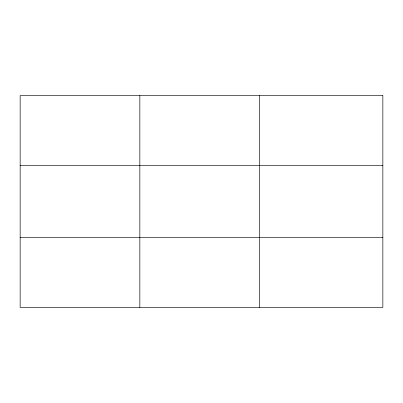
<?xml version="1.0" encoding="UTF-8"?>
<svg xmlns="http://www.w3.org/2000/svg" width="403" height="403" viewBox="0 0 403 403"><rect width="100%" height="100%" fill="white"/><g stroke="black" fill="none" stroke-linecap="round" stroke-linejoin="round"><path stroke-width="0.6" d="M139.841 307.413L139.841 95.587M259.532 307.413L259.532 95.587M20.15 165.487L382.85 165.487M20.15 237.513L382.85 237.513M382.85 95.587L382.85 307.413L20.15 307.413L20.15 95.587L382.85 95.587"/></g></svg>
